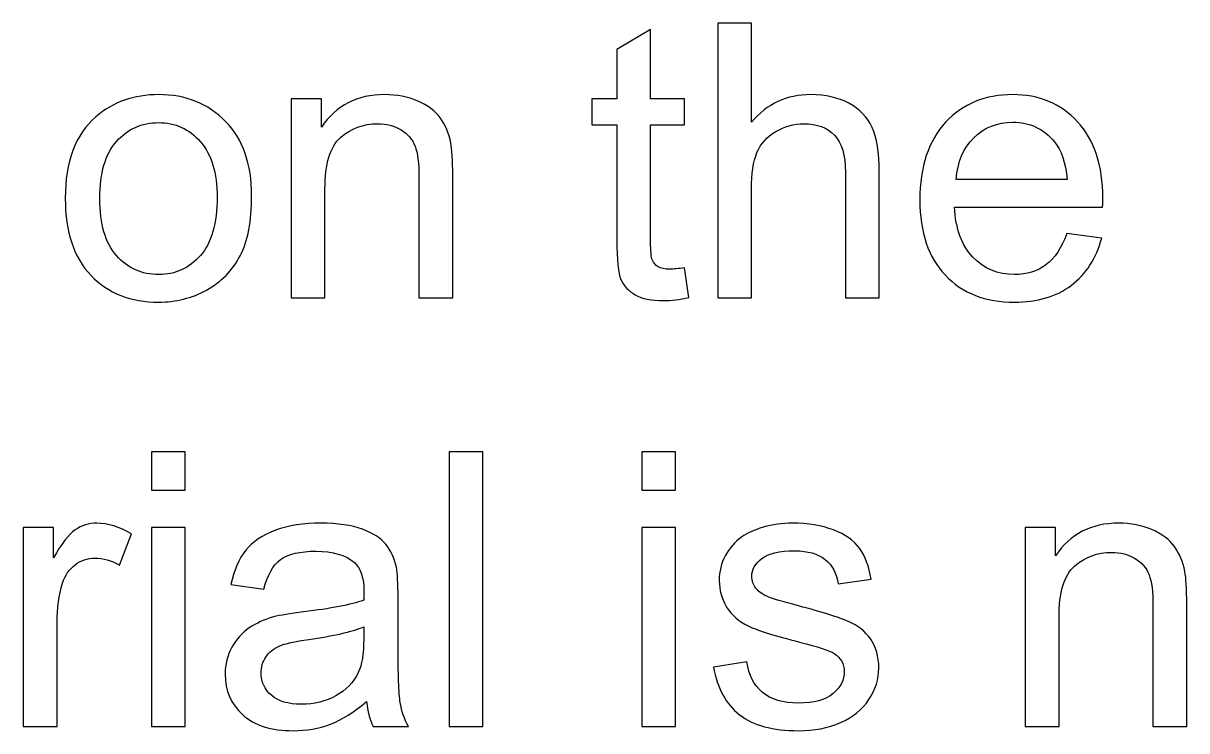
# Model space of a CAD drawing. Header units: millimetres. Extents: x -423 to 423, y -251 to 251.
# Drawn here: x -89.94 to -62.58, y 234.08 to 250.72 of the extents above; entities that cross this region are included whole.
import ezdxf

# ---------------------------------------------------------------- set-up
doc = ezdxf.new("R2010")
doc.units = ezdxf.units.MM
doc.header["$MEASUREMENT"] = 0
doc.layers.add('Layer 1', color=7, linetype='Continuous')

msp = doc.modelspace()

# ---------------------------------------------------------------- linework, layer by layer
at = {"layer": 'Layer 1', "color": 1}
for points, knots in [([(-73.6087, 244.258), (-73.6087, 244.258), (-73.6087, 250.7166), (-73.6087, 250.7166), (-73.6087, 250.7166), (-72.8149, 250.7166), (-72.8149, 250.7166), (-72.8149, 250.7166), (-72.8149, 248.3924), (-72.8149, 248.3924), (-72.4465, 248.8238), (-71.982, 249.0388), (-71.4197, 249.0388), (-71.0755, 249.0388), (-70.7762, 248.9712), (-70.5207, 248.8344), (-70.2666, 248.6975), (-70.0847, 248.5097), (-69.9749, 248.2691), (-69.8652, 248.0285), (-69.811, 247.6782), (-69.811, 247.2212), (-69.811, 247.2212), (-69.811, 244.258), (-69.811, 244.258), (-69.811, 244.258), (-70.6049, 244.258), (-70.6049, 244.258), (-70.6049, 244.258), (-70.6049, 247.2182), (-70.6049, 247.2182), (-70.6049, 247.6136), (-70.6906, 247.9023), (-70.8604, 248.0827), (-71.0318, 248.2631), (-71.2724, 248.3533), (-71.5851, 248.3533), (-71.8181, 248.3533), (-72.0376, 248.2932), (-72.2436, 248.1714), (-72.4495, 248.0496), (-72.5954, 247.8842), (-72.6841, 247.6752), (-72.7713, 247.4678), (-72.8149, 247.1806), (-72.8149, 246.8138), (-72.8149, 246.8138), (-72.8149, 244.258), (-72.8149, 244.258), (-72.8149, 244.258), (-73.6087, 244.258), (-73.6087, 244.258)], [0, 0, 0, 0, 0.0588235, 0.0588235, 0.0588235, 0.1176471, 0.1176471, 0.1176471, 0.1764706, 0.1764706, 0.1764706, 0.2352941, 0.2352941, 0.2352941, 0.2941176, 0.2941176, 0.2941176, 0.3529412, 0.3529412, 0.3529412, 0.4117647, 0.4117647, 0.4117647, 0.4705882, 0.4705882, 0.4705882, 0.5294118, 0.5294118, 0.5294118, 0.5882353, 0.5882353, 0.5882353, 0.6470588, 0.6470588, 0.6470588, 0.7058824, 0.7058824, 0.7058824, 0.7647059, 0.7647059, 0.7647059, 0.8235294, 0.8235294, 0.8235294, 0.8823529, 0.8823529, 0.8823529, 0.9411765, 0.9411765, 0.9411765, 1, 1, 1, 1]), ([(-74.392, 244.9661), (-74.392, 244.9661), (-74.2837, 244.2655), (-74.2837, 244.2655), (-74.5062, 244.2189), (-74.7062, 244.1948), (-74.8806, 244.1948), (-75.1678, 244.1948), (-75.3902, 244.2399), (-75.5496, 244.3316), (-75.7075, 244.4233), (-75.8187, 244.5422), (-75.8834, 244.691), (-75.948, 244.8398), (-75.9796, 245.1525), (-75.9796, 245.6291), (-75.9796, 245.6291), (-75.9796, 248.3263), (-75.9796, 248.3263), (-75.9796, 248.3263), (-76.5659, 248.3263), (-76.5659, 248.3263), (-76.5659, 248.3263), (-76.5659, 248.9396), (-76.5659, 248.9396), (-76.5659, 248.9396), (-75.9796, 248.9396), (-75.9796, 248.9396), (-75.9796, 248.9396), (-75.9796, 250.0972), (-75.9796, 250.0972), (-75.9796, 250.0972), (-75.1858, 250.5739), (-75.1858, 250.5739), (-75.1858, 250.5739), (-75.1858, 248.9396), (-75.1858, 248.9396), (-75.1858, 248.9396), (-74.392, 248.9396), (-74.392, 248.9396), (-74.392, 248.9396), (-74.392, 248.3263), (-74.392, 248.3263), (-74.392, 248.3263), (-75.1858, 248.3263), (-75.1858, 248.3263), (-75.1858, 248.3263), (-75.1858, 245.584), (-75.1858, 245.584), (-75.1858, 245.357), (-75.1722, 245.2112), (-75.1437, 245.1465), (-75.1166, 245.0819), (-75.0715, 245.0307), (-75.0084, 244.9917), (-74.9452, 244.9541), (-74.8551, 244.9345), (-74.7378, 244.9345), (-74.6506, 244.9345), (-74.5348, 244.9451), (-74.392, 244.9661)], [0, 0, 0, 0, 0.05, 0.05, 0.05, 0.1, 0.1, 0.1, 0.15, 0.15, 0.15, 0.2, 0.2, 0.2, 0.25, 0.25, 0.25, 0.3, 0.3, 0.3, 0.35, 0.35, 0.35, 0.4, 0.4, 0.4, 0.45, 0.45, 0.45, 0.5, 0.5, 0.5, 0.55, 0.55, 0.55, 0.6, 0.6, 0.6, 0.65, 0.65, 0.65, 0.7, 0.7, 0.7, 0.75, 0.75, 0.75, 0.8, 0.8, 0.8, 0.85, 0.85, 0.85, 0.9, 0.9, 0.9, 0.95, 0.95, 0.95, 1, 1, 1, 1]), ([(-88.9526, 246.5988), (-88.9526, 247.4633), (-88.712, 248.1037), (-88.2294, 248.5202), (-87.828, 248.866), (-87.3364, 249.0388), (-86.7576, 249.0388), (-86.1156, 249.0388), (-85.5894, 248.8284), (-85.1805, 248.4074), (-84.7731, 247.988), (-84.5686, 247.4062), (-84.5686, 246.665), (-84.5686, 246.0636), (-84.6588, 245.5916), (-84.8393, 245.2472), (-85.0196, 244.903), (-85.2827, 244.6353), (-85.6285, 244.4444), (-85.9728, 244.2535), (-86.3502, 244.1588), (-86.7576, 244.1588), (-87.413, 244.1588), (-87.9423, 244.3678), (-88.3467, 244.7872), (-88.7511, 245.2066), (-88.9526, 245.811), (-88.9526, 246.5988)], [0, 0, 0, 0, 0.1111111, 0.1111111, 0.1111111, 0.2222222, 0.2222222, 0.2222222, 0.3333333, 0.3333333, 0.3333333, 0.4444444, 0.4444444, 0.4444444, 0.5555556, 0.5555556, 0.5555556, 0.6666667, 0.6666667, 0.6666667, 0.7777778, 0.7777778, 0.7777778, 0.8888889, 0.8888889, 0.8888889, 1, 1, 1, 1]), ([(-83.638, 244.258), (-83.638, 244.258), (-83.638, 248.9396), (-83.638, 248.9396), (-83.638, 248.9396), (-82.9254, 248.9396), (-82.9254, 248.9396), (-82.9254, 248.9396), (-82.9254, 248.2751), (-82.9254, 248.2751), (-82.5826, 248.7848), (-82.0865, 249.0388), (-81.4385, 249.0388), (-81.1558, 249.0388), (-80.8972, 248.9877), (-80.6612, 248.887), (-80.4252, 248.7863), (-80.2478, 248.6524), (-80.1306, 248.4886), (-80.0133, 248.3247), (-79.9306, 248.1293), (-79.884, 247.9038), (-79.8554, 247.7565), (-79.8403, 247.4993), (-79.8403, 247.1325), (-79.8403, 247.1325), (-79.8403, 244.258), (-79.8403, 244.258), (-79.8403, 244.258), (-80.6342, 244.258), (-80.6342, 244.258), (-80.6342, 244.258), (-80.6342, 247.1025), (-80.6342, 247.1025), (-80.6342, 247.4257), (-80.6642, 247.6677), (-80.7259, 247.8271), (-80.7875, 247.9864), (-80.8972, 248.1143), (-81.0536, 248.2104), (-81.21, 248.3052), (-81.3949, 248.3533), (-81.6053, 248.3533), (-81.9421, 248.3533), (-82.2323, 248.2466), (-82.4774, 248.0315), (-82.7224, 247.8181), (-82.8442, 247.4107), (-82.8442, 246.8123), (-82.8442, 246.8123), (-82.8442, 244.258), (-82.8442, 244.258), (-82.8442, 244.258), (-83.638, 244.258), (-83.638, 244.258)], [0, 0, 0, 0, 0.0555556, 0.0555556, 0.0555556, 0.1111111, 0.1111111, 0.1111111, 0.1666667, 0.1666667, 0.1666667, 0.2222222, 0.2222222, 0.2222222, 0.2777778, 0.2777778, 0.2777778, 0.3333333, 0.3333333, 0.3333333, 0.3888889, 0.3888889, 0.3888889, 0.4444444, 0.4444444, 0.4444444, 0.5, 0.5, 0.5, 0.5555556, 0.5555556, 0.5555556, 0.6111111, 0.6111111, 0.6111111, 0.6666667, 0.6666667, 0.6666667, 0.7222222, 0.7222222, 0.7222222, 0.7777778, 0.7777778, 0.7777778, 0.8333333, 0.8333333, 0.8333333, 0.8888889, 0.8888889, 0.8888889, 0.9444444, 0.9444444, 0.9444444, 1, 1, 1, 1]), ([(-65.3985, 245.7734), (-65.3985, 245.7734), (-64.5776, 245.6652), (-64.5776, 245.6652), (-64.7055, 245.1886), (-64.9445, 244.8173), (-65.2933, 244.5542), (-65.6421, 244.2911), (-66.0871, 244.1588), (-66.6298, 244.1588), (-67.3124, 244.1588), (-67.8536, 244.3692), (-68.2535, 244.7902), (-68.6534, 245.2096), (-68.8534, 245.8005), (-68.8534, 246.5597), (-68.8534, 247.3445), (-68.652, 247.9549), (-68.2475, 248.3879), (-67.8431, 248.8223), (-67.3184, 249.0388), (-66.6734, 249.0388), (-66.0495, 249.0388), (-65.5398, 248.8268), (-65.1444, 248.4014), (-64.749, 247.9759), (-64.5506, 247.3776), (-64.5506, 246.6063), (-64.5506, 246.5597), (-64.5521, 246.4891), (-64.5551, 246.3958), (-64.5551, 246.3958), (-68.0415, 246.3958), (-68.0415, 246.3958), (-68.0114, 245.8832), (-67.8671, 245.4893), (-67.6056, 245.2172), (-67.3454, 244.9451), (-67.0192, 244.8083), (-66.6298, 244.8083), (-66.3397, 244.8083), (-66.0916, 244.8849), (-65.8872, 245.0383), (-65.6812, 245.1916), (-65.5188, 245.4367), (-65.3985, 245.7734)], [0, 0, 0, 0, 0.0666667, 0.0666667, 0.0666667, 0.1333333, 0.1333333, 0.1333333, 0.2, 0.2, 0.2, 0.2666667, 0.2666667, 0.2666667, 0.3333333, 0.3333333, 0.3333333, 0.4, 0.4, 0.4, 0.4666667, 0.4666667, 0.4666667, 0.5333333, 0.5333333, 0.5333333, 0.6, 0.6, 0.6, 0.6666667, 0.6666667, 0.6666667, 0.7333333, 0.7333333, 0.7333333, 0.8, 0.8, 0.8, 0.8666667, 0.8666667, 0.8666667, 0.9333333, 0.9333333, 0.9333333, 1, 1, 1, 1]), ([(-88.1408, 246.5973), (-88.1408, 245.999), (-88.0099, 245.5509), (-87.7484, 245.2548), (-87.4852, 244.9571), (-87.156, 244.8083), (-86.7576, 244.8083), (-86.3637, 244.8083), (-86.0359, 244.9571), (-85.7728, 245.2562), (-85.5112, 245.5554), (-85.3805, 246.011), (-85.3805, 246.6229), (-85.3805, 247.2002), (-85.5128, 247.6377), (-85.7759, 247.9338), (-86.0389, 248.2315), (-86.3667, 248.3804), (-86.7576, 248.3804), (-87.156, 248.3804), (-87.4852, 248.233), (-87.7484, 247.9368), (-88.0099, 247.6406), (-88.1408, 247.1942), (-88.1408, 246.5973)], [0, 0, 0, 0, 0.125, 0.125, 0.125, 0.25, 0.25, 0.25, 0.375, 0.375, 0.375, 0.5, 0.5, 0.5, 0.625, 0.625, 0.625, 0.75, 0.75, 0.75, 0.875, 0.875, 0.875, 1, 1, 1, 1]), ([(-67.9964, 247.0453), (-67.9964, 247.0453), (-65.3895, 247.0453), (-65.3895, 247.0453), (-65.4241, 247.4392), (-65.5248, 247.7339), (-65.6887, 247.9309), (-65.9398, 248.236), (-66.2675, 248.3894), (-66.6689, 248.3894), (-67.0328, 248.3894), (-67.3379, 248.2676), (-67.586, 248.024), (-67.8325, 247.7805), (-67.9694, 247.4542), (-67.9964, 247.0453)], [0, 0, 0, 0, 0.2, 0.2, 0.2, 0.4, 0.4, 0.4, 0.6, 0.6, 0.6, 0.8, 0.8, 0.8, 1, 1, 1, 1]), ([(-86.9269, 239.7372), (-86.9269, 239.7372), (-86.9269, 240.6393), (-86.9269, 240.6393), (-86.9269, 240.6393), (-86.1331, 240.6393), (-86.1331, 240.6393), (-86.1331, 240.6393), (-86.1331, 239.7372), (-86.1331, 239.7372), (-86.1331, 239.7372), (-86.9269, 239.7372), (-86.9269, 239.7372)], [0, 0, 0, 0, 0.25, 0.25, 0.25, 0.5, 0.5, 0.5, 0.75, 0.75, 0.75, 1, 1, 1, 1]), ([(-79.924, 234.1806), (-79.924, 234.1806), (-79.924, 240.6393), (-79.924, 240.6393), (-79.924, 240.6393), (-79.1301, 240.6393), (-79.1301, 240.6393), (-79.1301, 240.6393), (-79.1301, 234.1806), (-79.1301, 234.1806), (-79.1301, 234.1806), (-79.924, 234.1806), (-79.924, 234.1806)], [0, 0, 0, 0, 0.25, 0.25, 0.25, 0.5, 0.5, 0.5, 0.75, 0.75, 0.75, 1, 1, 1, 1]), ([(-75.3956, 239.7372), (-75.3956, 239.7372), (-75.3956, 240.6393), (-75.3956, 240.6393), (-75.3956, 240.6393), (-74.6018, 240.6393), (-74.6018, 240.6393), (-74.6018, 240.6393), (-74.6018, 239.7372), (-74.6018, 239.7372), (-74.6018, 239.7372), (-75.3956, 239.7372), (-75.3956, 239.7372)], [0, 0, 0, 0, 0.25, 0.25, 0.25, 0.5, 0.5, 0.5, 0.75, 0.75, 0.75, 1, 1, 1, 1]), ([(-89.9397, 234.1806), (-89.9397, 234.1806), (-89.9397, 238.8622), (-89.9397, 238.8622), (-89.9397, 238.8622), (-89.2271, 238.8622), (-89.2271, 238.8622), (-89.2271, 238.8622), (-89.2271, 238.1452), (-89.2271, 238.1452), (-89.0452, 238.4774), (-88.8768, 238.6969), (-88.7219, 238.8021), (-88.5671, 238.9088), (-88.3971, 238.9614), (-88.2123, 238.9614), (-87.9446, 238.9614), (-87.6725, 238.8773), (-87.3959, 238.7104), (-87.3959, 238.7104), (-87.6785, 237.9783), (-87.6785, 237.9783), (-87.871, 238.0865), (-88.0635, 238.1406), (-88.2558, 238.1406), (-88.4288, 238.1406), (-88.5836, 238.088), (-88.7204, 237.9842), (-88.8572, 237.8805), (-88.9549, 237.7362), (-89.0136, 237.5513), (-89.1023, 237.2702), (-89.1459, 236.962), (-89.1459, 236.6266), (-89.1459, 236.6266), (-89.1459, 234.1806), (-89.1459, 234.1806), (-89.1459, 234.1806), (-89.9397, 234.1806), (-89.9397, 234.1806)], [0, 0, 0, 0, 0.0769231, 0.0769231, 0.0769231, 0.1538462, 0.1538462, 0.1538462, 0.2307692, 0.2307692, 0.2307692, 0.3076923, 0.3076923, 0.3076923, 0.3846154, 0.3846154, 0.3846154, 0.4615385, 0.4615385, 0.4615385, 0.5384615, 0.5384615, 0.5384615, 0.6153846, 0.6153846, 0.6153846, 0.6923077, 0.6923077, 0.6923077, 0.7692308, 0.7692308, 0.7692308, 0.8461538, 0.8461538, 0.8461538, 0.9230769, 0.9230769, 0.9230769, 1, 1, 1, 1]), ([(-81.8649, 234.7669), (-82.1595, 234.5158), (-82.4437, 234.34), (-82.7158, 234.2363), (-82.9879, 234.1326), (-83.2796, 234.0814), (-83.5923, 234.0814), (-84.1064, 234.0814), (-84.5018, 234.2062), (-84.7785, 234.4573), (-85.0551, 234.7069), (-85.1934, 235.0271), (-85.1934, 235.4164), (-85.1934, 235.6449), (-85.1408, 235.8539), (-85.0371, 236.0434), (-84.9318, 236.2328), (-84.795, 236.3831), (-84.6266, 236.4973), (-84.4567, 236.6116), (-84.2673, 236.6988), (-84.0553, 236.7575), (-83.899, 236.7981), (-83.663, 236.8372), (-83.3487, 236.8762), (-82.7083, 236.9514), (-82.2347, 237.0431), (-81.9325, 237.1484), (-81.9295, 237.2566), (-81.928, 237.3257), (-81.928, 237.3544), (-81.928, 237.676), (-82.0031, 237.9031), (-82.1535, 238.0354), (-82.3565, 238.2143), (-82.6587, 238.303), (-83.0586, 238.303), (-83.4329, 238.303), (-83.7095, 238.2369), (-83.887, 238.106), (-84.0659, 237.9752), (-84.1966, 237.7437), (-84.2823, 237.4099), (-84.2823, 237.4099), (-85.0581, 237.5182), (-85.0581, 237.5182), (-84.9874, 237.8504), (-84.8717, 238.1196), (-84.7093, 238.3241), (-84.5469, 238.5285), (-84.3124, 238.6849), (-84.0057, 238.7961), (-83.7005, 238.9059), (-83.3442, 238.9614), (-82.9413, 238.9614), (-82.5414, 238.9614), (-82.2151, 238.9149), (-81.9641, 238.8201), (-81.7145, 238.7254), (-81.5296, 238.6081), (-81.4123, 238.4654), (-81.2951, 238.3225), (-81.2123, 238.1421), (-81.1643, 237.9241), (-81.1387, 237.7888), (-81.1251, 237.5453), (-81.1251, 237.195), (-81.1251, 237.195), (-81.1251, 236.1426), (-81.1251, 236.1426), (-81.1251, 235.4074), (-81.1086, 234.9429), (-81.0755, 234.7459), (-81.044, 234.549), (-80.9779, 234.3611), (-80.8816, 234.1806), (-80.8816, 234.1806), (-81.7115, 234.1806), (-81.7115, 234.1806), (-81.7912, 234.3475), (-81.8423, 234.543), (-81.8649, 234.7669)], [0, 0, 0, 0, 0.037037, 0.037037, 0.037037, 0.0740741, 0.0740741, 0.0740741, 0.1111111, 0.1111111, 0.1111111, 0.1481481, 0.1481481, 0.1481481, 0.1851852, 0.1851852, 0.1851852, 0.2222222, 0.2222222, 0.2222222, 0.2592593, 0.2592593, 0.2592593, 0.2962963, 0.2962963, 0.2962963, 0.3333333, 0.3333333, 0.3333333, 0.3703704, 0.3703704, 0.3703704, 0.4074074, 0.4074074, 0.4074074, 0.4444444, 0.4444444, 0.4444444, 0.4814815, 0.4814815, 0.4814815, 0.5185185, 0.5185185, 0.5185185, 0.5555556, 0.5555556, 0.5555556, 0.5925926, 0.5925926, 0.5925926, 0.6296296, 0.6296296, 0.6296296, 0.6666667, 0.6666667, 0.6666667, 0.7037037, 0.7037037, 0.7037037, 0.7407407, 0.7407407, 0.7407407, 0.7777778, 0.7777778, 0.7777778, 0.8148148, 0.8148148, 0.8148148, 0.8518519, 0.8518519, 0.8518519, 0.8888889, 0.8888889, 0.8888889, 0.9259259, 0.9259259, 0.9259259, 0.962963, 0.962963, 0.962963, 1, 1, 1, 1]), ([(-73.7072, 235.5788), (-73.7072, 235.5788), (-72.9225, 235.7051), (-72.9225, 235.7051), (-72.8788, 235.3909), (-72.7556, 235.1503), (-72.5541, 234.9819), (-72.3527, 234.8151), (-72.07, 234.7309), (-71.7092, 234.7309), (-71.3439, 234.7309), (-71.0733, 234.8045), (-70.8959, 234.9533), (-70.72, 235.1007), (-70.6312, 235.2751), (-70.6312, 235.4751), (-70.6312, 235.654), (-70.7109, 235.7953), (-70.8688, 235.8976), (-70.98, 235.9682), (-71.2506, 236.0569), (-71.6806, 236.1666), (-72.261, 236.3125), (-72.6623, 236.4388), (-72.8879, 236.5455), (-73.1119, 236.6538), (-73.2817, 236.801), (-73.3976, 236.9905), (-73.5133, 237.1784), (-73.572, 237.3874), (-73.572, 237.6159), (-73.572, 237.8249), (-73.5238, 238.0173), (-73.4291, 238.1948), (-73.3329, 238.3721), (-73.2036, 238.5195), (-73.0398, 238.6368), (-72.9164, 238.727), (-72.7481, 238.8036), (-72.5361, 238.8667), (-72.3226, 238.9299), (-72.0955, 238.9614), (-71.852, 238.9614), (-71.4852, 238.9614), (-71.1634, 238.9088), (-70.8869, 238.8021), (-70.6087, 238.6969), (-70.4043, 238.5526), (-70.2719, 238.3721), (-70.1412, 238.1902), (-70.0494, 237.9482), (-69.9998, 237.6445), (-69.9998, 237.6445), (-70.7755, 237.5363), (-70.7755, 237.5363), (-70.8101, 237.7798), (-70.9124, 237.9707), (-71.0808, 238.1076), (-71.2492, 238.2444), (-71.4867, 238.312), (-71.7949, 238.312), (-72.1573, 238.312), (-72.4173, 238.2519), (-72.5722, 238.1316), (-72.727, 238.0113), (-72.8052, 237.87), (-72.8052, 237.7091), (-72.8052, 237.6069), (-72.7736, 237.5137), (-72.709, 237.431), (-72.6444, 237.3468), (-72.5436, 237.2761), (-72.4053, 237.2206), (-72.3256, 237.1905), (-72.0941, 237.1228), (-71.7062, 237.0175), (-71.1469, 236.8687), (-70.756, 236.7455), (-70.5336, 236.6508), (-70.311, 236.556), (-70.1366, 236.4162), (-70.0103, 236.2358), (-69.8826, 236.0539), (-69.8194, 235.8284), (-69.8194, 235.5577), (-69.8194, 235.2946), (-69.8961, 235.0466), (-70.051, 234.8136), (-70.2058, 234.5805), (-70.4283, 234.4001), (-70.7184, 234.2723), (-71.0101, 234.1446), (-71.3394, 234.0814), (-71.7062, 234.0814), (-72.3136, 234.0814), (-72.7781, 234.2076), (-73.0969, 234.4587), (-73.4156, 234.7114), (-73.6185, 235.0842), (-73.7072, 235.5788)], [0, 0, 0, 0, 0.030303, 0.030303, 0.030303, 0.0606061, 0.0606061, 0.0606061, 0.0909091, 0.0909091, 0.0909091, 0.1212121, 0.1212121, 0.1212121, 0.1515152, 0.1515152, 0.1515152, 0.1818182, 0.1818182, 0.1818182, 0.2121212, 0.2121212, 0.2121212, 0.2424242, 0.2424242, 0.2424242, 0.2727273, 0.2727273, 0.2727273, 0.3030303, 0.3030303, 0.3030303, 0.3333333, 0.3333333, 0.3333333, 0.3636364, 0.3636364, 0.3636364, 0.3939394, 0.3939394, 0.3939394, 0.4242424, 0.4242424, 0.4242424, 0.4545455, 0.4545455, 0.4545455, 0.4848485, 0.4848485, 0.4848485, 0.5151515, 0.5151515, 0.5151515, 0.5454545, 0.5454545, 0.5454545, 0.5757576, 0.5757576, 0.5757576, 0.6060606, 0.6060606, 0.6060606, 0.6363636, 0.6363636, 0.6363636, 0.6666667, 0.6666667, 0.6666667, 0.6969697, 0.6969697, 0.6969697, 0.7272727, 0.7272727, 0.7272727, 0.7575758, 0.7575758, 0.7575758, 0.7878788, 0.7878788, 0.7878788, 0.8181818, 0.8181818, 0.8181818, 0.8484848, 0.8484848, 0.8484848, 0.8787879, 0.8787879, 0.8787879, 0.9090909, 0.9090909, 0.9090909, 0.9393939, 0.9393939, 0.9393939, 0.969697, 0.969697, 0.969697, 1, 1, 1, 1]), ([(-66.3751, 234.1806), (-66.3751, 234.1806), (-66.3751, 238.8622), (-66.3751, 238.8622), (-66.3751, 238.8622), (-65.6625, 238.8622), (-65.6625, 238.8622), (-65.6625, 238.8622), (-65.6625, 238.1977), (-65.6625, 238.1977), (-65.3198, 238.7074), (-64.8236, 238.9614), (-64.1756, 238.9614), (-63.893, 238.9614), (-63.6344, 238.9104), (-63.3984, 238.8096), (-63.1624, 238.7089), (-62.9849, 238.5751), (-62.8677, 238.4113), (-62.7504, 238.2474), (-62.6677, 238.0519), (-62.6211, 237.8264), (-62.5926, 237.6791), (-62.5775, 237.422), (-62.5775, 237.0551), (-62.5775, 237.0551), (-62.5775, 234.1806), (-62.5775, 234.1806), (-62.5775, 234.1806), (-63.3713, 234.1806), (-63.3713, 234.1806), (-63.3713, 234.1806), (-63.3713, 237.0251), (-63.3713, 237.0251), (-63.3713, 237.3483), (-63.4013, 237.5904), (-63.4631, 237.7498), (-63.5247, 237.9091), (-63.6344, 238.0369), (-63.7908, 238.1331), (-63.9471, 238.2278), (-64.132, 238.2759), (-64.3425, 238.2759), (-64.6792, 238.2759), (-64.9695, 238.1692), (-65.2145, 237.9542), (-65.4596, 237.7407), (-65.5814, 237.3333), (-65.5814, 236.7349), (-65.5814, 236.7349), (-65.5814, 234.1806), (-65.5814, 234.1806), (-65.5814, 234.1806), (-66.3751, 234.1806), (-66.3751, 234.1806)], [0, 0, 0, 0, 0.0555556, 0.0555556, 0.0555556, 0.1111111, 0.1111111, 0.1111111, 0.1666667, 0.1666667, 0.1666667, 0.2222222, 0.2222222, 0.2222222, 0.2777778, 0.2777778, 0.2777778, 0.3333333, 0.3333333, 0.3333333, 0.3888889, 0.3888889, 0.3888889, 0.4444444, 0.4444444, 0.4444444, 0.5, 0.5, 0.5, 0.5555556, 0.5555556, 0.5555556, 0.6111111, 0.6111111, 0.6111111, 0.6666667, 0.6666667, 0.6666667, 0.7222222, 0.7222222, 0.7222222, 0.7777778, 0.7777778, 0.7777778, 0.8333333, 0.8333333, 0.8333333, 0.8888889, 0.8888889, 0.8888889, 0.9444444, 0.9444444, 0.9444444, 1, 1, 1, 1]), ([(-86.9269, 234.1806), (-86.9269, 234.1806), (-86.9269, 238.8622), (-86.9269, 238.8622), (-86.9269, 238.8622), (-86.1331, 238.8622), (-86.1331, 238.8622), (-86.1331, 238.8622), (-86.1331, 234.1806), (-86.1331, 234.1806), (-86.1331, 234.1806), (-86.9269, 234.1806), (-86.9269, 234.1806)], [0, 0, 0, 0, 0.25, 0.25, 0.25, 0.5, 0.5, 0.5, 0.75, 0.75, 0.75, 1, 1, 1, 1]), ([(-75.3956, 234.1806), (-75.3956, 234.1806), (-75.3956, 238.8622), (-75.3956, 238.8622), (-75.3956, 238.8622), (-74.6018, 238.8622), (-74.6018, 238.8622), (-74.6018, 238.8622), (-74.6018, 234.1806), (-74.6018, 234.1806), (-74.6018, 234.1806), (-75.3956, 234.1806), (-75.3956, 234.1806)], [0, 0, 0, 0, 0.25, 0.25, 0.25, 0.5, 0.5, 0.5, 0.75, 0.75, 0.75, 1, 1, 1, 1]), ([(-81.928, 236.526), (-82.2166, 236.4087), (-82.6496, 236.3095), (-83.2269, 236.2283), (-83.5547, 236.1816), (-83.7862, 236.1291), (-83.9216, 236.0704), (-84.0568, 236.0118), (-84.1606, 235.9261), (-84.2342, 235.8148), (-84.3079, 235.702), (-84.3455, 235.5773), (-84.3455, 235.439), (-84.3455, 235.23), (-84.2658, 235.0541), (-84.1049, 234.9143), (-83.9441, 234.7744), (-83.7095, 234.7038), (-83.4014, 234.7038), (-83.0962, 234.7038), (-82.824, 234.7699), (-82.585, 234.9037), (-82.3475, 235.036), (-82.1716, 235.218), (-82.0603, 235.448), (-81.9746, 235.6269), (-81.9325, 235.89), (-81.9325, 236.2373), (-81.9325, 236.2373), (-81.928, 236.526), (-81.928, 236.526)], [0, 0, 0, 0, 0.1, 0.1, 0.1, 0.2, 0.2, 0.2, 0.3, 0.3, 0.3, 0.4, 0.4, 0.4, 0.5, 0.5, 0.5, 0.6, 0.6, 0.6, 0.7, 0.7, 0.7, 0.8, 0.8, 0.8, 0.9, 0.9, 0.9, 1, 1, 1, 1])]:
    msp.add_open_spline(points, degree=3, knots=knots, dxfattribs=at)

doc.saveas('drawing.dxf')
